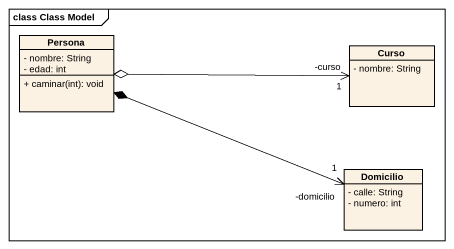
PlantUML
@startuml
mainframe class Class Model
hide circle
hide empty members
skinparam classAttributeIconSize 0
class Persona {
  - nombre: String
  - edad: int
  + caminar(int): void
}
class Curso {
  - nombre: String
}
class Domicilio {
  - calle: String
  - numero: int
}
Curso "-curso\n1" <-left-o Persona
Domicilio "-domicilio\n1" <-left-* Persona
@enduml
